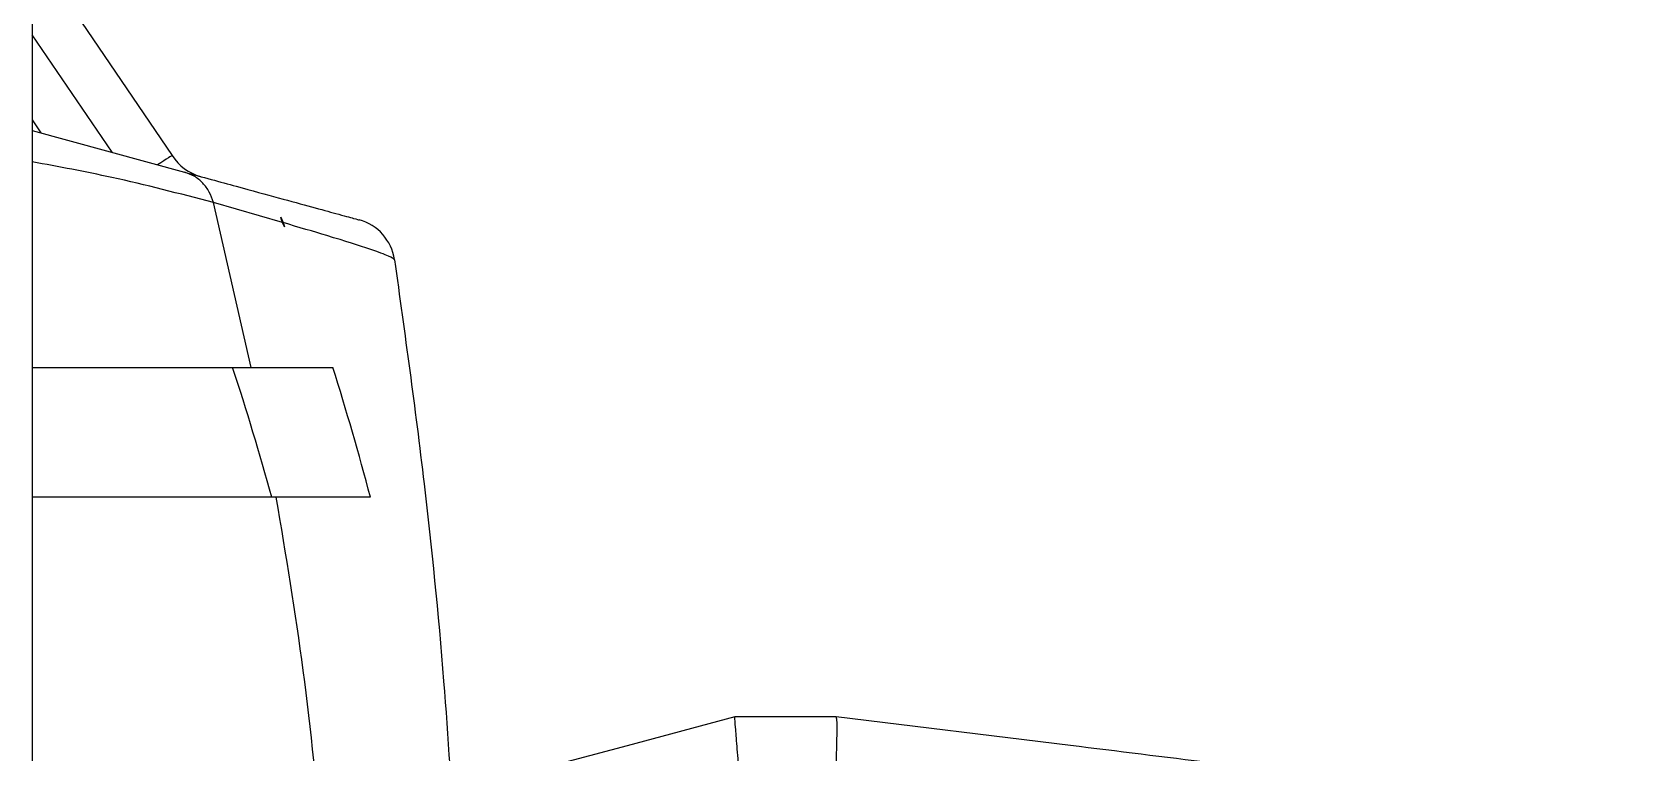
# Model space of a CAD drawing. Extents: x 12.3 to 108.7, y 1.1 to 80.4.
# Drawn here: x 105.538 to 107.524, y 33.357 to 34.245 of the extents above; entities that cross this region are included whole.
import ezdxf

# ---------------------------------------------------------------- set-up
doc = ezdxf.new("R2010")
doc.units = 0
doc.header["$MEASUREMENT"] = 0
doc.layers.add('OBJECT', color=7, linetype='CONTINUOUS')

msp = doc.modelspace()

# ---------------------------------------------------------------- linework, layer by layer
at = {"layer": 'OBJECT'}
for p, q in [((105.5382, 34.6138), (105.5382, 31.9451)), ((105.6368, 34.0967), (105.5382, 34.2413)), ((105.5382, 34.1366), (105.5489, 34.1208)), ((105.5382, 34.1237), (105.7258, 34.0723)), ((105.808, 33.8317), (105.7615, 34.0348)), ((105.8466, 34.0103), (105.7615, 34.0348)), ((105.8445, 34.0168), (105.8472, 34.0101)), ((105.849, 34.0048), (105.8466, 34.0103)), ((105.8472, 34.0101), (105.849, 34.0048)), ((105.5382, 33.8317), (105.7851, 33.8317)), ((105.8332, 33.6717), (105.5382, 33.6717)), ((106.4037, 33.4012), (106.4037, 33.4012)), ((106.5287, 33.4012), (106.4037, 33.4012)), ((106.5287, 33.4012), (106.5287, 33.4012)), ((106.8173, 33.3658), (106.5287, 33.4012))]:
    msp.add_line(p, q, dxfattribs=at)
at = {"layer": 'OBJECT', "flags": 128}
for points in [[(105.5382, 34.3428), (105.5708, 34.2987), (105.7106, 34.0928)], [(105.7106, 34.0928), (105.7103, 34.0926), (105.7094, 34.092), (105.7079, 34.0911), (105.7059, 34.0898), (105.7033, 34.0882), (105.7002, 34.0862), (105.6966, 34.0839), (105.6927, 34.0814)], [(106.4037, 33.4012), (106.271, 33.3656), (106.1382, 33.3301)]]:
    msp.add_lwpolyline(points, dxfattribs=at)
at = {"layer": 'OBJECT'}
for centre, radius, start, end in [((105.7613, 34.1248), 0.06, 212.3331, 254.6907), ((102.5729, 32.7787), 3.498, 20.5194, 20.7292), ((105.9252, 33.9556), 0.06, 8.524, 74.6907), ((102.5729, 32.7787), 3.3804, 15.3177, 18.1498), ((102.5729, 32.7787), 3.4979, 14.7913, 17.5202)]:
    msp.add_arc(centre, radius, start, end, dxfattribs=at)
for points, knots in [([(105.7615, 34.0348), (105.7197, 34.0457), (105.645, 34.0652), (105.5708, 34.0789), (105.5382, 34.085)], [0, 0, 0, 0, 0.559878, 1, 1, 1, 1]), ([(105.7615, 34.0348), (105.7599, 34.0392), (105.7569, 34.0482), (105.7485, 34.0592), (105.7382, 34.0679), (105.7299, 34.0708), (105.7258, 34.0723)], [0, 0, 0, 0, 0.25, 0.499999, 0.749997, 1, 1, 1, 1]), ([(105.7258, 34.0723), (105.7479, 34.0663), (105.792, 34.0542), (105.8613, 34.0353), (105.9105, 34.0218), (105.9372, 34.0145), (105.9398, 34.0138), (105.941, 34.0134)], [0, 0, 0, 0, 0.1508799, 0.3017788, 0.6118069, 0.8052853, 1, 1, 1, 1]), ([(105.8466, 34.0103), (105.8463, 34.011), (105.8456, 34.0124), (105.8449, 34.0146), (105.8446, 34.016), (105.8445, 34.0167), (105.8445, 34.0168)], [0, 0, 0, 0, 0.321733, 0.645677, 0.931731, 1, 1, 1, 1]), ([(105.9845, 33.9644), (105.9831, 33.9656), (105.9803, 33.9681), (105.9548, 33.9773), (105.9126, 33.9908), (105.8662, 34.0045), (105.8472, 34.0101)], [0, 0, 0, 0, 0.242263, 0.485939, 0.789784, 1, 1, 1, 1]), ([(105.9845, 33.9644), (105.9972, 33.8737), (106.0203, 33.708), (106.0451, 33.4634), (106.0548, 33.3065), (106.0592, 33.2362)], [0, 0, 0, 0, 0.400612, 0.731228, 1, 1, 1, 1]), ([(105.7851, 33.8317), (105.8106, 33.8317), (105.8618, 33.8317), (105.8929, 33.8317), (105.9085, 33.8317)], [0, 0, 0, 0, 0.497249, 1, 1, 1, 1]), ([(105.9548, 33.6717), (105.9397, 33.6717), (105.9091, 33.6717), (105.8586, 33.6717), (105.8332, 33.6717)], [0, 0, 0, 0, 0.497315, 1, 1, 1, 1]), ([(105.896, 33.2362), (105.8889, 33.3105), (105.8749, 33.4574), (105.8508, 33.6008), (105.8389, 33.6717)], [0, 0, 0, 0, 0.5059837, 1, 1, 1, 1]), ([(106.4037, 33.4012), (106.4036, 33.401), (106.4034, 33.4002), (106.4043, 33.3902), (106.4058, 33.3664), (106.4089, 33.3377), (106.4055, 33.3175), (106.4042, 33.3097)], [0, 0, 0, 0, 0.097508, 0.351331, 0.599304, 0.843154, 1, 1, 1, 1]), ([(106.5287, 33.4012), (106.529, 33.3998), (106.5295, 33.3971), (106.5294, 33.3763), (106.5286, 33.3466), (106.5286, 33.3217), (106.5287, 33.3097)], [0, 0, 0, 0, 0.253584, 0.507165, 0.760848, 1, 1, 1, 1]), ([(107.5238, 33.2785), (107.5181, 33.2792), (107.4897, 33.2828), (107.3703, 33.2975), (107.1405, 33.326), (106.9334, 33.3515), (106.8173, 33.3658)], [0, 0, 0, 0, 0.024148, 0.120739, 0.507103, 1, 1, 1, 1])]:
    msp.add_open_spline(points, degree=3, knots=knots, dxfattribs=at)

doc.saveas('drawing.dxf')
